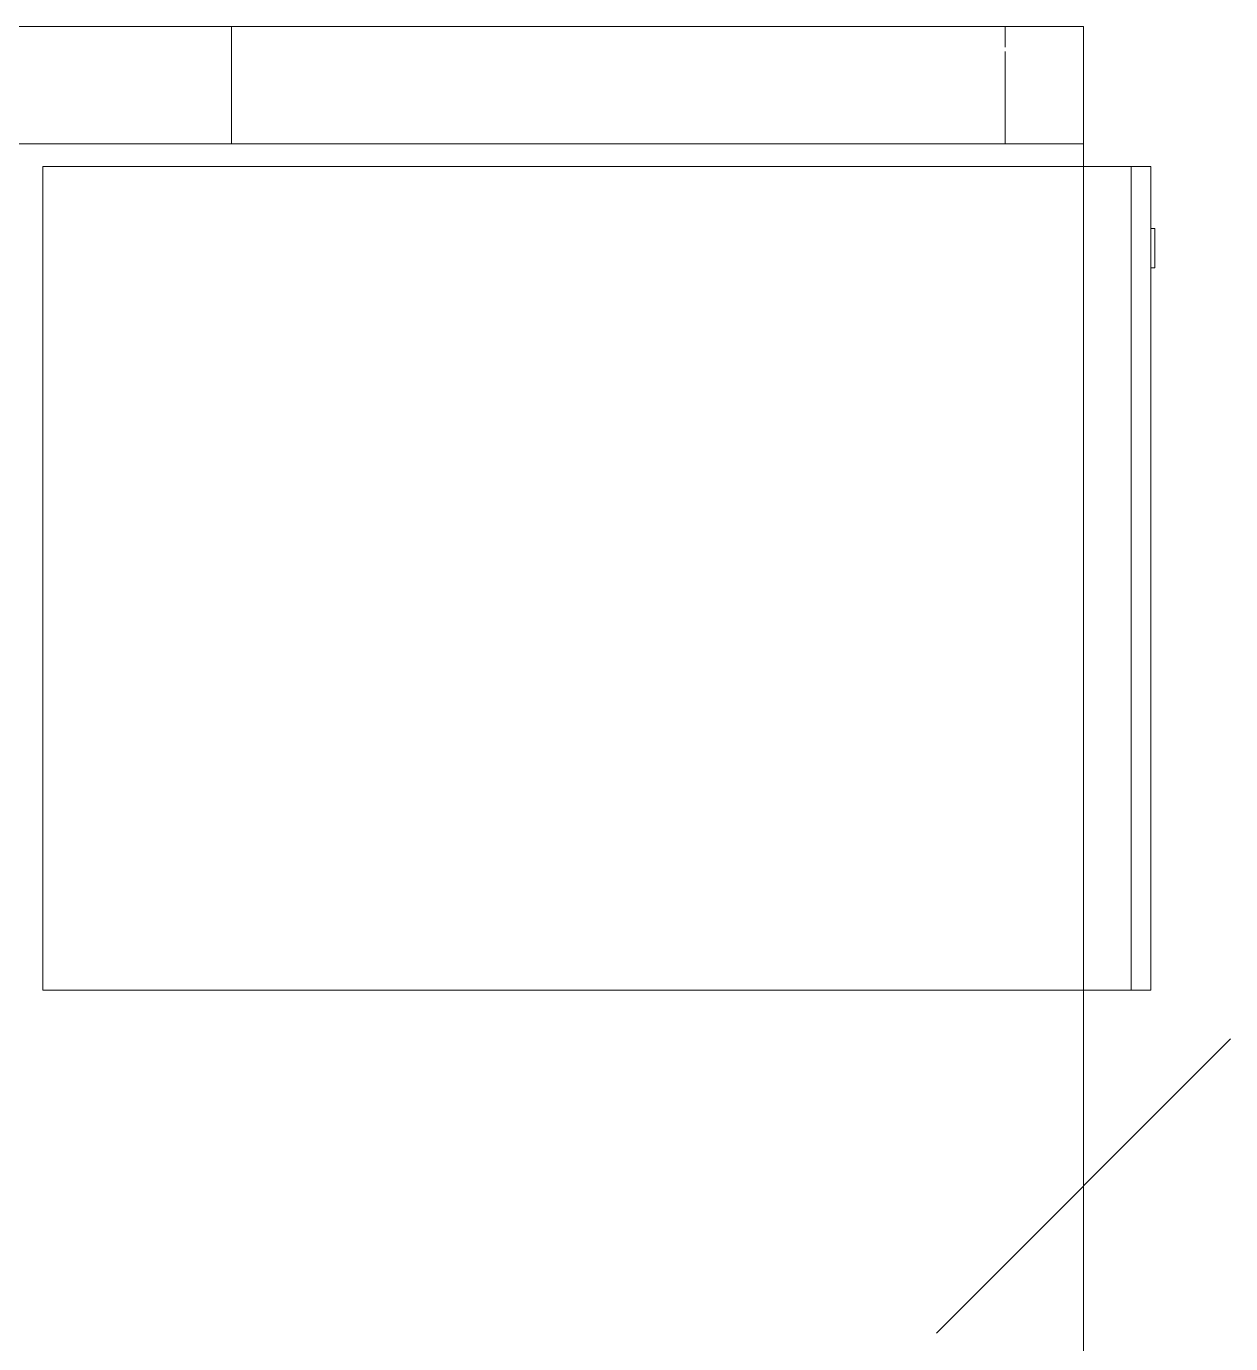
# Model space of a CAD drawing. Header units: millimetres. Extents: x 90978 to 295199, y -4084 to 97293.
# Drawn here: x 199458 to 200072, y 33091 to 33763 of the extents above; entities that cross this region are included whole.
import ezdxf

# ---------------------------------------------------------------- set-up
doc = ezdxf.new("R2010")
doc.units = ezdxf.units.MM
doc.header["$MEASUREMENT"] = 0
doc.layers.get('0').update_dxf_attribs({"linetype": 'CONTINUOUS'})
doc.layers.add('I-FURN', color=8, linetype='CONTINUOUS', lineweight=9)

msp = doc.modelspace()

# ---------------------------------------------------------------- linework, layer by layer
at = {"linetype": 'ByBlock', "lineweight": -2}
msp.add_line((200071.96, 33246.23), (199921.96, 33096.23), dxfattribs=at)
at = {"layer": 'I-FURN'}
for p, q in [((199956.96, 33762.73), (198436.96, 33762.73)), ((199996.96, 33762.73), (199196.96, 33762.73)), ((199196.96, 33762.73), (199996.96, 33762.73)), ((199431.96, 33762.73), (199562.33, 33762.73)), ((199562.33, 33762.73), (199996.96, 33762.73)), ((199562.33, 33702.73), (199562.33, 33762.73)), ((199562.33, 33702.73), (199562.33, 33762.73)), ((199996.96, 33762.73), (199956.96, 33762.73)), ((199956.96, 33752.15), (199956.96, 33762.73)), ((199956.96, 33752.15), (199956.96, 33762.73)), ((199996.96, 33702.73), (199996.96, 33762.73)), ((199996.96, 33702.73), (199996.96, 33762.73)), ((199996.96, 32162.73), (199996.96, 33762.73)), ((199996.96, 33762.73), (199996.96, 32162.73)), ((199956.96, 33702.73), (199956.96, 33749.84)), ((199956.96, 33702.73), (199956.96, 33749.84)), ((198436.96, 33702.73), (199956.96, 33702.73)), ((199562.33, 33702.73), (199431.96, 33702.73)), ((199996.96, 33702.73), (199562.33, 33702.73)), ((199956.96, 33702.73), (199996.96, 33702.73)), ((199996.96, 33691.17), (199466.22, 33691.17)), ((199466.22, 33691.17), (199466.22, 33271.17)), ((200021.22, 33691.17), (199996.96, 33691.17)), ((200021.22, 33691.17), (200021.22, 33271.17)), ((200031.22, 33691.17), (200021.22, 33691.17)), ((200021.22, 33271.17), (200021.22, 33691.17)), ((200031.22, 33271.17), (200031.22, 33691.17)), ((200033.22, 33659.56), (200031.22, 33659.56)), ((200033.22, 33639.56), (200033.22, 33659.56)), ((200033.22, 33659.56), (200033.22, 33639.56)), ((200031.22, 33639.56), (200033.22, 33639.56)), ((199466.22, 33271.17), (199996.96, 33271.17)), ((199996.96, 33271.17), (200021.22, 33271.17)), ((200021.22, 33271.17), (200031.22, 33271.17))]:
    msp.add_line(p, q, dxfattribs=at)

doc.saveas('drawing.dxf')
